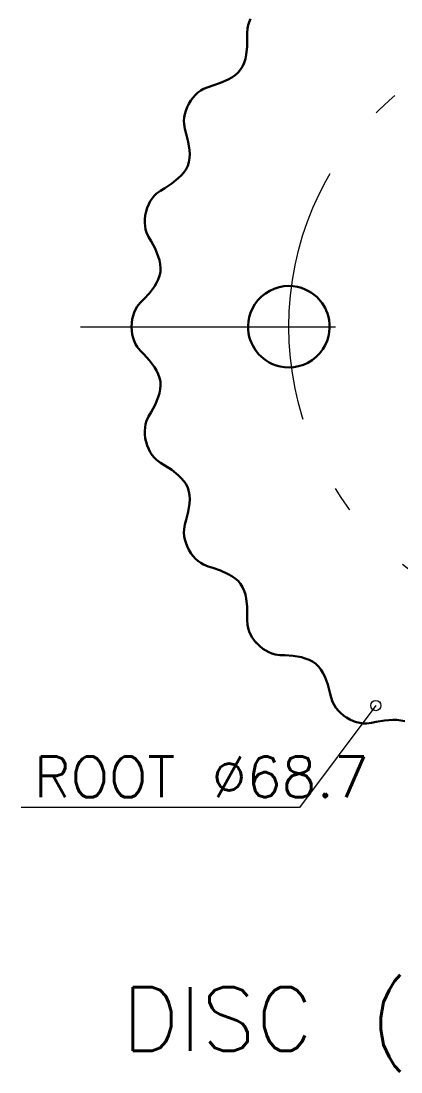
# Model space of a CAD drawing. Header units: millimetres. Extents: x 15 to 416, y 5 to 292.
# Drawn here: x 217 to 246.8, y 153.5 to 236 of the extents above; entities that cross this region are included whole.
import ezdxf
from ezdxf.enums import TextEntityAlignment as Align

# ---------------------------------------------------------------- set-up
doc = ezdxf.new("R2010")
doc.units = ezdxf.units.MM
doc.linetypes.add('CENTER', pattern=[34, 20, -6, 2, -6])
for name, color, linetype, lineweight in [('CENTER', 7, 'CENTER', 18), ('DIM', 7, 'Continuous', 18), ('NOTES', 7, 'Continuous', 18), ('VISIBLE', 7, 'Continuous', 30)]:
    doc.layers.add(name, color=color, linetype=linetype, lineweight=lineweight)
doc.styles.add('SLDTEXTSTYLE0', font='txt.shx')

msp = doc.modelspace()

# ---------------------------------------------------------------- linework, layer by layer
at = {"layer": 'CENTER'}
msp.add_line((221.65, 212), (302.35, 212), dxfattribs=at)
msp.add_circle((262, 212), 24, dxfattribs=at)
at = {"layer": 'DIM'}
for p, q in [((244.825, 182.252), (238.825, 174.252)), ((238.825, 174.252), (216.985, 174.252))]:
    msp.add_line(p, q, dxfattribs=at)
msp.add_circle((244.825, 182.252), 0.4, dxfattribs=at)
at = {"layer": 'VISIBLE'}
for p, q in [((234.889, 235.926), (234.999, 236.168)), ((234.724, 235.041), (234.75, 235.419)), ((234.724, 235.041), (234.75, 235.419)), ((234.75, 235.419), (234.804, 235.675)), ((234.804, 235.675), (234.889, 235.926)), ((234.719, 233.997), (234.728, 234.654)), ((234.724, 235.041), (234.728, 234.654)), ((234.652, 233.343), (234.719, 233.997)), ((234.652, 233.343), (234.719, 233.997)), ((234.369, 232.447), (234.492, 232.728)), ((234.369, 232.447), (234.492, 232.728)), ((234.492, 232.728), (234.585, 233.028)), ((234.492, 232.728), (234.585, 233.028)), ((234.585, 233.028), (234.652, 233.343)), ((234.585, 233.028), (234.652, 233.343)), ((233.785, 231.755), (234.014, 231.96)), ((234.014, 231.96), (234.21, 232.19)), ((234.21, 232.19), (234.369, 232.447)), ((232.027, 230.937), (232.649, 231.148)), ((232.649, 231.148), (233.25, 231.415)), ((233.25, 231.415), (233.528, 231.575)), ((233.528, 231.575), (233.785, 231.755)), ((230.671, 230.211), (230.868, 230.391)), ((230.671, 230.211), (230.868, 230.391)), ((230.868, 230.391), (231.08, 230.548)), ((230.868, 230.391), (231.08, 230.548)), ((231.08, 230.548), (231.306, 230.679)), ((231.08, 230.548), (231.306, 230.679)), ((231.306, 230.679), (231.657, 230.821)), ((231.657, 230.821), (232.027, 230.937)), ((230.014, 229.237), (230.148, 229.511)), ((230.014, 229.237), (230.148, 229.511)), ((230.148, 229.511), (230.307, 229.77)), ((230.307, 229.77), (230.492, 230.014)), ((230.492, 230.014), (230.671, 230.211)), ((229.79, 228.432), (229.837, 228.694)), ((229.79, 228.432), (229.837, 228.694)), ((229.837, 228.694), (229.907, 228.951)), ((229.907, 228.951), (230.014, 229.237)), ((229.771, 228.168), (229.79, 228.432)), ((229.771, 228.168), (229.782, 227.907)), ((229.782, 227.907), (229.85, 227.534)), ((229.782, 227.907), (229.85, 227.534)), ((229.85, 227.534), (229.951, 227.16)), ((229.951, 227.16), (230.106, 226.522)), ((229.951, 227.16), (230.106, 226.522)), ((230.106, 226.522), (230.203, 225.871)), ((230.106, 226.522), (230.203, 225.871)), ((230.202, 225.237), (230.217, 225.55)), ((230.202, 225.237), (230.217, 225.55)), ((230.203, 225.871), (230.217, 225.55)), ((229.93, 224.373), (230.062, 224.645)), ((230.062, 224.645), (230.152, 224.934)), ((230.152, 224.934), (230.202, 225.237)), ((230.152, 224.934), (230.202, 225.237)), ((228.81, 223.247), (229.325, 223.655)), ((229.325, 223.655), (229.555, 223.879)), ((229.555, 223.879), (229.759, 224.118)), ((229.759, 224.118), (229.93, 224.373)), ((227.93, 222.684), (228.26, 222.888)), ((228.26, 222.888), (228.81, 223.247)), ((227.126, 221.848), (227.272, 222.071)), ((227.126, 221.848), (227.272, 222.071)), ((227.272, 222.071), (227.438, 222.276)), ((227.272, 222.071), (227.438, 222.276)), ((227.438, 222.276), (227.625, 222.459)), ((227.438, 222.276), (227.625, 222.459)), ((227.625, 222.459), (227.93, 222.684)), ((226.793, 221.04), (226.883, 221.331)), ((226.883, 221.331), (227.001, 221.613)), ((227.001, 221.613), (227.126, 221.848)), ((226.696, 220.171), (226.7, 220.437)), ((226.7, 220.437), (226.732, 220.741)), ((226.7, 220.437), (226.732, 220.741)), ((226.732, 220.741), (226.793, 221.04)), ((226.732, 220.741), (226.793, 221.04)), ((226.696, 220.171), (226.697, 220.161)), ((226.696, 220.171), (226.716, 219.905)), ((226.716, 219.905), (226.724, 219.861)), ((226.716, 219.905), (226.763, 219.645)), ((226.763, 219.645), (226.791, 219.55)), ((226.763, 219.645), (226.838, 219.395)), ((226.838, 219.395), (226.997, 219.05)), ((226.838, 219.395), (226.997, 219.05)), ((226.997, 219.05), (227.188, 218.713)), ((227.188, 218.713), (227.497, 218.133)), ((227.188, 218.713), (227.497, 218.133)), ((227.497, 218.133), (227.753, 217.528)), ((227.497, 218.133), (227.753, 217.528)), ((227.753, 217.528), (227.846, 217.22)), ((227.753, 217.528), (227.846, 217.22)), ((227.846, 217.22), (227.909, 216.913)), ((227.846, 217.22), (227.909, 216.913)), ((227.86, 216.009), (227.921, 216.305)), ((227.909, 216.913), (227.936, 216.607)), ((227.921, 216.305), (227.936, 216.607)), ((227.453, 215.163), (227.621, 215.437)), ((227.621, 215.437), (227.758, 215.719)), ((227.758, 215.719), (227.86, 216.009)), ((226.612, 214.155), (227.055, 214.64)), ((227.055, 214.64), (227.453, 215.163)), ((235.847, 214.368), (236.159, 214.617)), ((236.159, 214.617), (236.499, 214.826)), ((236.159, 214.617), (236.499, 214.826)), ((236.499, 214.826), (236.86, 214.99)), ((236.86, 214.99), (237.232, 215.106)), ((236.86, 214.99), (237.232, 215.106)), ((237.232, 215.106), (237.607, 215.176)), ((237.232, 215.106), (237.607, 215.176)), ((237.607, 215.176), (237.977, 215.2)), ((237.607, 215.176), (237.977, 215.2)), ((237.977, 215.2), (238.334, 215.183)), ((237.977, 215.2), (238.334, 215.183)), ((238.334, 215.183), (238.672, 215.129)), ((238.334, 215.183), (238.672, 215.129)), ((238.672, 215.129), (238.989, 215.043)), ((238.672, 215.129), (238.989, 215.043)), ((238.989, 215.043), (239.28, 214.933)), ((238.989, 215.043), (239.28, 214.933)), ((239.28, 214.933), (239.546, 214.802)), ((239.28, 214.933), (239.546, 214.802)), ((239.546, 214.802), (239.784, 214.656)), ((239.546, 214.802), (239.784, 214.656)), ((239.784, 214.656), (239.997, 214.5)), ((239.784, 214.656), (239.997, 214.5)), ((226.104, 213.582), (226.344, 213.876)), ((226.104, 213.582), (226.344, 213.876)), ((226.344, 213.876), (226.612, 214.155)), ((235.144, 213.443), (235.336, 213.772)), ((235.336, 213.772), (235.571, 214.083)), ((235.336, 213.772), (235.569, 214.08)), ((235.571, 214.083), (235.847, 214.368)), ((235.571, 214.083), (235.847, 214.368)), ((239.997, 214.5), (240.185, 214.338)), ((239.997, 214.5), (240.185, 214.338)), ((240.185, 214.338), (240.35, 214.172)), ((240.185, 214.338), (240.35, 214.172)), ((240.35, 214.172), (240.617, 213.841)), ((240.35, 214.172), (240.617, 213.841)), ((240.617, 213.841), (240.619, 213.838)), ((240.617, 213.841), (240.838, 213.478)), ((225.773, 212.866), (225.858, 213.118)), ((225.773, 212.866), (225.858, 213.118)), ((225.858, 213.118), (225.969, 213.358)), ((225.858, 213.118), (225.969, 213.358)), ((225.969, 213.358), (226.104, 213.582)), ((225.969, 213.358), (226.104, 213.582)), ((234.892, 212.761), (234.996, 213.103)), ((234.892, 212.761), (234.996, 213.103)), ((234.996, 213.103), (235.144, 213.443)), ((234.996, 213.103), (235.144, 213.443)), ((240.838, 213.478), (240.939, 213.267)), ((240.838, 213.478), (240.939, 213.267)), ((240.939, 213.267), (241.028, 213.035)), ((240.939, 213.267), (241.028, 213.035)), ((241.028, 213.035), (241.103, 212.782)), ((241.028, 213.035), (241.103, 212.782)), ((225.651, 212), (225.666, 212.306)), ((225.651, 212), (225.666, 212.306)), ((225.666, 212.306), (225.71, 212.607)), ((225.666, 212.306), (225.71, 212.607)), ((225.71, 212.607), (225.773, 212.866)), ((234.801, 212.097), (234.828, 212.424)), ((234.801, 212.097), (234.807, 211.785)), ((234.828, 212.424), (234.892, 212.761)), ((234.828, 212.424), (234.892, 212.761)), ((241.103, 212.782), (241.159, 212.508)), ((241.103, 212.782), (241.159, 212.508)), ((241.159, 212.508), (241.193, 212.214)), ((241.159, 212.508), (241.193, 212.214)), ((241.193, 212.214), (241.199, 211.903)), ((225.651, 212), (225.666, 211.694)), ((225.666, 211.694), (225.673, 211.645)), ((225.666, 211.694), (225.71, 211.393)), ((225.71, 211.393), (225.71, 211.392)), ((225.71, 211.393), (225.773, 211.134)), ((234.807, 211.785), (234.841, 211.492)), ((234.841, 211.492), (234.897, 211.218)), ((241.108, 211.239), (241.172, 211.576)), ((241.172, 211.576), (241.199, 211.903)), ((225.773, 211.134), (225.776, 211.124)), ((225.773, 211.134), (225.858, 210.882)), ((225.858, 210.882), (225.877, 210.842)), ((225.858, 210.882), (225.969, 210.642)), ((225.969, 210.642), (226.019, 210.558)), ((225.969, 210.642), (226.104, 210.418)), ((234.897, 211.218), (234.972, 210.965)), ((234.972, 210.965), (235.061, 210.733)), ((235.061, 210.733), (235.162, 210.522)), ((235.162, 210.522), (235.383, 210.159)), ((240.664, 210.228), (240.856, 210.557)), ((240.856, 210.557), (241.004, 210.897)), ((241.004, 210.897), (241.108, 211.239)), ((226.104, 210.418), (226.344, 210.124)), ((226.104, 210.418), (226.344, 210.124)), ((226.104, 210.418), (226.344, 210.124)), ((226.344, 210.124), (226.612, 209.845)), ((226.611, 209.846), (226.612, 209.845)), ((226.612, 209.845), (227.055, 209.36)), ((226.612, 209.845), (227.055, 209.36)), ((235.383, 210.159), (235.65, 209.828)), ((235.65, 209.828), (235.815, 209.662)), ((235.815, 209.662), (236.003, 209.5)), ((239.841, 209.383), (240.153, 209.632)), ((239.841, 209.383), (240.153, 209.632)), ((240.153, 209.632), (240.429, 209.917)), ((240.153, 209.632), (240.429, 209.917)), ((240.429, 209.917), (240.664, 210.228)), ((227.055, 209.36), (227.453, 208.837)), ((227.055, 209.36), (227.453, 208.837)), ((227.453, 208.837), (227.621, 208.563)), ((227.453, 208.837), (227.621, 208.563)), ((227.453, 208.837), (227.621, 208.563)), ((236.003, 209.5), (236.216, 209.344)), ((236.216, 209.344), (236.454, 209.198)), ((236.454, 209.198), (236.72, 209.067)), ((236.72, 209.067), (237.011, 208.957)), ((237.011, 208.957), (237.328, 208.871)), ((237.328, 208.871), (237.666, 208.817)), ((237.666, 208.817), (238.023, 208.8)), ((238.023, 208.8), (238.393, 208.824)), ((238.393, 208.824), (238.768, 208.894)), ((238.393, 208.824), (238.768, 208.894)), ((238.768, 208.894), (239.14, 209.01)), ((238.768, 208.894), (239.14, 209.01)), ((239.14, 209.01), (239.501, 209.174)), ((239.14, 209.01), (239.501, 209.174)), ((239.501, 209.174), (239.841, 209.383)), ((239.501, 209.174), (239.841, 209.383)), ((227.621, 208.563), (227.758, 208.281)), ((227.621, 208.563), (227.758, 208.281)), ((227.621, 208.563), (227.758, 208.281)), ((227.758, 208.281), (227.86, 207.991)), ((227.758, 208.281), (227.86, 207.991)), ((227.86, 207.991), (227.921, 207.695)), ((227.86, 207.991), (227.921, 207.695)), ((227.909, 207.087), (227.936, 207.393)), ((227.921, 207.695), (227.936, 207.393)), ((227.497, 205.867), (227.753, 206.472)), ((227.753, 206.472), (227.846, 206.78)), ((227.846, 206.78), (227.909, 207.087)), ((227.188, 205.287), (227.497, 205.867)), ((226.838, 204.605), (226.997, 204.95)), ((226.997, 204.95), (227.188, 205.287)), ((226.696, 203.829), (226.716, 204.095)), ((226.696, 203.829), (226.716, 204.095)), ((226.716, 204.095), (226.763, 204.355)), ((226.716, 204.095), (226.763, 204.355)), ((226.763, 204.355), (226.838, 204.605)), ((226.763, 204.355), (226.838, 204.605)), ((226.696, 203.829), (226.7, 203.563)), ((226.7, 203.563), (226.732, 203.259)), ((226.732, 203.259), (226.781, 203.021)), ((226.732, 203.259), (226.793, 202.96)), ((226.793, 202.96), (226.879, 202.683)), ((226.793, 202.96), (226.883, 202.669)), ((226.883, 202.669), (226.977, 202.445)), ((226.883, 202.669), (227.001, 202.387)), ((227.001, 202.387), (227.002, 202.385)), ((227.001, 202.387), (227.126, 202.152)), ((227.126, 202.152), (227.132, 202.142)), ((227.126, 202.152), (227.272, 201.929)), ((227.272, 201.929), (227.438, 201.724)), ((227.272, 201.929), (227.299, 201.896)), ((227.272, 201.929), (227.438, 201.724)), ((227.438, 201.724), (227.625, 201.541)), ((227.438, 201.724), (227.507, 201.656)), ((227.438, 201.724), (227.625, 201.541)), ((227.625, 201.541), (227.93, 201.316)), ((227.625, 201.541), (227.93, 201.316)), ((227.93, 201.316), (228.26, 201.112)), ((228.259, 201.112), (228.26, 201.112)), ((228.26, 201.112), (228.81, 200.753)), ((228.26, 201.112), (228.81, 200.753)), ((228.81, 200.753), (229.325, 200.345)), ((228.81, 200.753), (229.325, 200.345)), ((229.325, 200.345), (229.555, 200.121)), ((229.325, 200.345), (229.555, 200.121)), ((229.325, 200.345), (229.555, 200.121)), ((229.555, 200.121), (229.759, 199.882)), ((229.555, 200.121), (229.759, 199.882)), ((229.555, 200.121), (229.759, 199.882)), ((229.759, 199.882), (229.93, 199.627)), ((229.759, 199.882), (229.93, 199.627)), ((229.93, 199.627), (230.062, 199.355)), ((229.93, 199.627), (230.062, 199.355)), ((230.062, 199.355), (230.152, 199.066)), ((230.062, 199.355), (230.152, 199.066)), ((230.152, 199.066), (230.202, 198.763)), ((230.106, 197.478), (230.203, 198.128)), ((230.202, 198.763), (230.217, 198.45)), ((230.203, 198.128), (230.217, 198.45)), ((229.951, 196.84), (230.106, 197.478)), ((229.782, 196.093), (229.85, 196.466)), ((229.85, 196.466), (229.951, 196.84)), ((229.771, 195.832), (229.782, 196.093)), ((229.771, 195.832), (229.782, 196.093)), ((229.771, 195.832), (229.79, 195.568)), ((229.79, 195.568), (229.823, 195.382)), ((229.79, 195.568), (229.837, 195.306)), ((229.837, 195.306), (229.85, 195.259)), ((229.837, 195.306), (229.907, 195.049)), ((229.907, 195.049), (230.014, 194.763)), ((230.014, 194.763), (230.123, 194.54)), ((230.014, 194.763), (230.148, 194.489)), ((230.148, 194.489), (230.301, 194.24)), ((230.148, 194.489), (230.307, 194.23)), ((230.307, 194.23), (230.446, 194.047)), ((230.307, 194.23), (230.492, 193.986)), ((230.492, 193.986), (230.495, 193.983)), ((230.492, 193.986), (230.671, 193.789)), ((230.671, 193.789), (230.679, 193.782)), ((230.671, 193.789), (230.868, 193.609)), ((230.868, 193.609), (230.903, 193.583)), ((230.868, 193.609), (231.08, 193.452)), ((231.08, 193.452), (231.165, 193.403)), ((231.08, 193.452), (231.306, 193.321)), ((231.306, 193.321), (231.657, 193.179)), ((231.306, 193.321), (231.657, 193.179)), ((231.657, 193.179), (232.027, 193.063)), ((232.026, 193.063), (232.027, 193.063)), ((232.027, 193.063), (232.649, 192.852)), ((232.027, 193.063), (232.649, 192.852)), ((232.649, 192.852), (233.25, 192.585)), ((232.649, 192.852), (233.25, 192.585)), ((232.649, 192.852), (233.25, 192.585)), ((233.25, 192.585), (233.528, 192.425)), ((233.25, 192.585), (233.528, 192.425)), ((233.25, 192.585), (233.528, 192.425)), ((233.528, 192.425), (233.785, 192.245)), ((233.528, 192.425), (233.785, 192.245)), ((233.785, 192.245), (234.014, 192.04)), ((233.785, 192.245), (234.014, 192.04)), ((234.014, 192.04), (234.21, 191.81)), ((234.014, 192.04), (234.21, 191.81)), ((234.21, 191.81), (234.369, 191.553)), ((234.21, 191.81), (234.369, 191.553)), ((234.369, 191.553), (234.492, 191.272)), ((234.492, 191.272), (234.515, 191.2)), ((234.492, 191.272), (234.585, 190.972)), ((234.585, 190.972), (234.622, 190.797)), ((234.585, 190.972), (234.652, 190.657)), ((234.652, 190.657), (234.719, 190.003)), ((234.652, 190.657), (234.719, 190.003)), ((234.719, 190.003), (234.728, 189.346)), ((234.724, 188.959), (234.728, 189.346)), ((234.724, 188.959), (234.75, 188.581)), ((234.75, 188.581), (234.804, 188.325)), ((234.75, 188.581), (234.804, 188.325)), ((234.804, 188.325), (234.84, 188.218)), ((234.804, 188.325), (234.889, 188.074)), ((234.889, 188.074), (234.967, 187.903)), ((234.889, 188.074), (234.999, 187.832)), ((234.999, 187.832), (235.024, 187.787)), ((234.999, 187.832), (235.131, 187.6)), ((235.131, 187.6), (235.306, 187.349)), ((235.306, 187.349), (235.466, 187.162)), ((235.306, 187.349), (235.503, 187.118)), ((235.503, 187.118), (235.713, 186.914)), ((235.503, 187.118), (235.722, 186.906)), ((235.722, 186.906), (235.906, 186.759)), ((235.722, 186.906), (235.961, 186.716)), ((235.961, 186.716), (235.965, 186.713)), ((235.961, 186.716), (236.184, 186.57)), ((236.184, 186.57), (236.194, 186.565)), ((236.184, 186.57), (236.419, 186.444)), ((236.419, 186.444), (236.664, 186.344)), ((236.419, 186.444), (236.46, 186.428)), ((236.419, 186.444), (236.664, 186.344)), ((236.664, 186.344), (236.916, 186.274)), ((236.664, 186.344), (236.759, 186.318)), ((236.664, 186.344), (236.916, 186.274)), ((236.916, 186.274), (237.292, 186.224)), ((236.916, 186.274), (237.292, 186.224)), ((237.292, 186.224), (237.678, 186.204)), ((237.677, 186.204), (237.678, 186.204)), ((237.678, 186.204), (238.333, 186.154)), ((237.678, 186.204), (238.333, 186.154)), ((238.333, 186.154), (238.981, 186.046)), ((238.333, 186.154), (238.981, 186.046)), ((238.981, 186.046), (239.291, 185.96)), ((238.981, 186.046), (239.291, 185.96)), ((239.291, 185.96), (239.584, 185.848)), ((239.291, 185.96), (239.584, 185.848)), ((239.584, 185.848), (239.857, 185.707)), ((239.584, 185.848), (239.857, 185.707)), ((239.857, 185.707), (240.104, 185.533)), ((239.857, 185.707), (240.104, 185.533)), ((240.104, 185.533), (240.322, 185.323)), ((240.104, 185.533), (240.322, 185.323)), ((240.322, 185.323), (240.512, 185.082)), ((240.512, 185.082), (240.551, 185.018)), ((240.512, 185.082), (240.677, 184.815)), ((240.677, 184.815), (240.819, 184.526)), ((240.677, 184.814), (240.756, 184.655)), ((240.819, 184.526), (241.048, 183.91)), ((240.819, 184.526), (241.048, 183.91)), ((241.048, 183.91), (241.219, 183.276)), ((241.048, 183.91), (241.219, 183.276)), ((241.219, 183.276), (241.311, 182.9)), ((241.219, 183.276), (241.311, 182.9)), ((241.311, 182.9), (241.43, 182.54)), ((241.43, 182.54), (241.43, 182.539)), ((241.43, 182.54), (241.546, 182.306)), ((241.546, 182.306), (241.69, 182.084)), ((241.546, 182.306), (241.69, 182.084)), ((241.69, 182.084), (241.857, 181.877)), ((241.69, 182.084), (241.807, 181.939)), ((241.69, 182.084), (241.857, 181.877)), ((241.857, 181.877), (241.894, 181.839)), ((241.857, 181.877), (242.043, 181.685)), ((242.043, 181.685), (242.275, 181.486)), ((242.275, 181.486), (242.477, 181.343)), ((242.275, 181.486), (242.523, 181.31)), ((242.523, 181.31), (242.778, 181.165)), ((242.523, 181.31), (242.788, 181.16)), ((242.788, 181.16), (243.011, 181.06)), ((242.788, 181.16), (243.067, 181.035)), ((243.067, 181.035), (243.072, 181.033)), ((243.067, 181.035), (243.319, 180.949)), ((243.319, 180.949), (243.33, 180.946)), ((243.319, 180.949), (243.578, 180.886)), ((243.578, 180.886), (243.622, 180.88)), ((243.578, 180.886), (243.84, 180.85)), ((243.84, 180.85), (244.102, 180.844)), ((243.84, 180.85), (243.939, 180.847)), ((243.84, 180.85), (244.102, 180.844)), ((244.102, 180.844), (244.478, 180.889)), ((244.102, 180.844), (244.478, 180.889)), ((244.478, 180.889), (244.858, 180.966)), ((244.857, 180.966), (244.858, 180.966)), ((244.858, 180.966), (245.504, 181.081)), ((244.858, 180.966), (245.504, 181.081)), ((245.504, 181.081), (246.159, 181.136)), ((245.504, 181.081), (246.159, 181.136)), ((246.159, 181.136), (246.48, 181.13)), ((246.159, 181.136), (246.48, 181.13)), ((246.48, 181.13), (246.792, 181.095)), ((246.48, 181.13), (246.792, 181.095)), ((246.792, 181.095), (247.092, 181.026)), ((246.792, 181.095), (247.092, 181.026))]:
    msp.add_line(p, q, dxfattribs=at)

# ---------------------------------------------------------------- texts
at = {"layer": 'NOTES', "style": 'SLDTEXTSTYLE0'}
msp.add_text('ROOT Ø68.7', height=3.2, dxfattribs=at).set_placement((217.985, 175.052))
msp.add_text('DISC (ITEM 5)  (1:1)', height=5, dxfattribs=at).set_placement((262, 153.65), align=Align.BOTTOM_CENTER)

doc.saveas('drawing.dxf')
